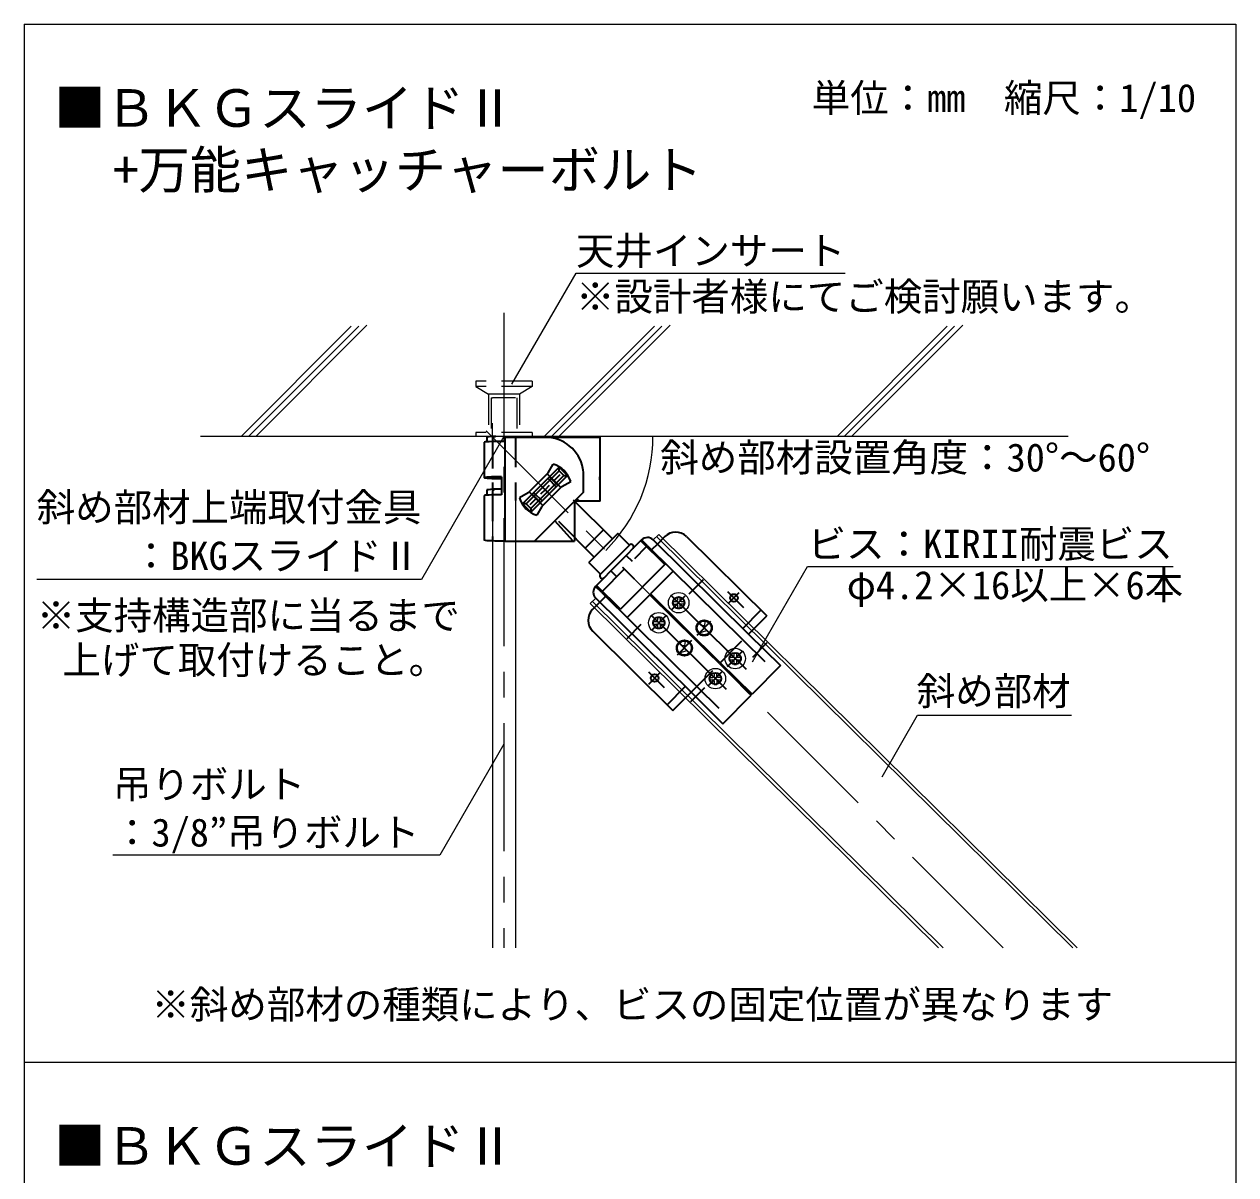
# Model space of a CAD drawing. Units: millimetres on the paper, enlarged 40 times, with parts at other scales. Extents: x -7800 to 7800, y -5578 to 5485.
# Drawn here: x -1968 to -78, y -100 to 1696 of the extents above; entities that cross this region are included whole.
import ezdxf
from ezdxf.enums import TextEntityAlignment as Align

# ---------------------------------------------------------------- set-up
doc = ezdxf.new("R2010")
doc.units = ezdxf.units.MM
doc.header["$LTSCALE"] = 40
for name, pattern in [('CHAIN1', [8, 5, -1, 1, -1]), ('DASHED1', [1.8, 1.2, -0.6]), ('DOUBLE_CHAIN1', [8.8, 5, -1, 0.6, -0.6, 0.6, -1])]:
    doc.linetypes.add(name, pattern=pattern)
for name, color, linetype, lineweight in [('1-0_中心線', 7, 'Continuous', 18), ('1-1_吊り材', 7, 'Continuous', 18), ('1-4_斜め部材', 3, 'Continuous', 18), ('1-6_文字', 7, 'Continuous', 18), ('1-7_金具', 7, 'Continuous', 18), ('1-9_躯体', 4, 'DASHED1', 9), ('1-A_クリップ', 6, 'DASHED1', 35), ('F-2_太線１', 3, 'Continuous', 18)]:
    doc.layers.add(name, color=color, linetype=linetype, lineweight=lineweight)
doc.styles.add('ＭＳ ゴシック', font='')
doc.styles.get('ＭＳ ゴシック').set_extended_font_data('MS Gothic')

msp = doc.modelspace()

# ---------------------------------------------------------------- linework, layer by layer
at = {"layer": '1-0_中心線', "color": 4, "linetype": 'CHAIN1', "lineweight": 9}
for p, q in [((-1219.78, 1245.53), (-1219.78, 254.81)), ((-440.8, 254.81), (-1247.35, 1061.36))]:
    msp.add_line(p, q, dxfattribs=at)
at = {"layer": '1-1_吊り材'}
for p, q in [((-1237.78, 953.02), (-1237.78, 254.81)), ((-1201.78, 953.02), (-1201.78, 254.81))]:
    msp.add_line(p, q, dxfattribs=at)
at = {"layer": '1-4_斜め部材', "color": 4, "lineweight": 9}
for p, q in [((-978.45, 900.07), (-987.02, 891.39)), ((-981.83, 896.64), (-332.29, 254.81)), ((-978.46, 900.06), (-325.46, 254.81)), ((-1076.71, 800.63), (-1085.29, 791.95)), ((-534.88, 254.81), (-1081.92, 795.35)), ((-541.71, 254.81), (-1085.3, 791.94))]:
    msp.add_line(p, q, dxfattribs=at)
at = {"layer": '1-6_文字'}
for p, q in [((-1207.39, 1134.29), (-1107.39, 1307.49)), ((-1107.39, 1307.49), (-687.39, 1307.49)), ((-1219.78, 1053.02), (-1348.65, 829.82)), ((-831.85, 701.31), (-746.05, 849.91)), ((-746.05, 849.91), (-176.05, 849.91)), ((-1348.65, 829.82), (-1948.65, 829.82)), ((-629.96, 521.74), (-574.53, 617.76)), ((-574.53, 617.76), (-334.53, 617.76)), ((-1219.78, 572.76), (-1319.78, 399.55)), ((-1319.78, 399.55), (-1829.78, 399.55))]:
    msp.add_line(p, q, dxfattribs=at)
msp.add_arc((-1239.02, 1053.02), 251.68, 315, 0, dxfattribs=at)
at = {"layer": '1-7_金具', "color": 6, "lineweight": 35}
for p, q in [((-1250.58, 1043.76), (-1250.58, 988.54)), ((-1246.58, 1051.76), (-1246.58, 1044.44)), ((-1237.78, 1042.92), (-1237.77, 1042.92)), ((-1217.78, 1051.76), (-1155.78, 1051.76)), ((-1217.78, 896.89), (-1217.78, 1045.19)), ((-1155.78, 1051.76), (-1069.78, 1051.76)), ((-1069.78, 951.96), (-1069.78, 1051.76)), ((-1190.7, 947.57), (-1133.55, 1004.69)), ((-1150.96, 996.08), (-1143.04, 1009.79)), ((-1133.55, 1004.69), (-1120.83, 991.96)), ((-1133.55, 999.03), (-1133.55, 1004.69)), ((-1223.8, 989.95), (-1223.59, 961.93)), ((-1185.04, 947.57), (-1133.55, 999.03)), ((-1150.96, 996.08), (-1182.07, 964.97)), ((-1120.83, 991.96), (-1177.97, 934.84)), ((-1126.48, 991.96), (-1177.97, 940.5)), ((-1152.37, 994.67), (-1130.87, 973.15)), ((-1141.62, 983.9), (-1132, 993.52)), ((-1133.55, 999.03), (-1126.48, 991.96)), ((-1126.48, 991.96), (-1120.83, 991.96)), ((-1095.71, 965.94), (-1095.71, 991.76)), ((-1069.78, 989.76), (-1070.98, 989.76)), ((-1069.78, 951.96), (-1069.78, 985.76)), ((-1246.58, 969.36), (-1246.58, 961.2)), ((-1182.07, 964.97), (-1195.79, 957.05)), ((-1180.66, 966.38), (-1159.15, 944.86)), ((-1095.76, 965.87), (-1172.18, 889.45)), ((-1155.76, 969.76), (-1162.83, 976.84)), ((-1155.76, 969.76), (-1162.83, 962.7)), ((-1129.45, 974.57), (-1160.56, 943.45)), ((-1155.76, 969.76), (-1148.69, 976.83)), ((-1155.76, 969.76), (-1148.69, 962.69)), ((-1129.45, 974.56), (-1115.73, 982.48)), ((-1250.58, 960.52), (-1250.58, 890.72)), ((-1177.97, 934.84), (-1190.7, 947.57)), ((-1185.04, 947.57), (-1190.7, 947.57)), ((-1177.97, 940.5), (-1185.04, 947.57)), ((-1169.91, 955.63), (-1179.53, 946.01)), ((-1111.68, 953.95), (-1050.62, 892.87)), ((-1069.78, 951.96), (-1109.76, 951.96)), ((-1109.76, 951.96), (-1109.76, 889.45)), ((-1102.04, 951.96), (-1106.06, 955.58)), ((-1177.97, 940.5), (-1177.97, 934.84)), ((-1160.56, 943.45), (-1168.48, 929.74)), ((-1111.86, 889.45), (-1140.5, 921.13)), ((-1134.98, 920.68), (-1078.91, 864.59)), ((-1217.78, 889.45), (-1217.78, 896.89)), ((-1217.78, 889.45), (-1109.76, 889.45)), ((-1093.05, 878.74), (-1064.76, 907.01)), ((-1005.13, 891.28), (-1076.82, 818.73)), ((-1006.53, 889.86), (-968.97, 852.75)), ((-987.02, 891.39), (-838.22, 744.35)), ((-969.09, 896.45), (-980.48, 884.92)), ((-935.15, 896.65), (-809.96, 772.94)), ((-1069.18, 837.91), (-1024.13, 883.37)), ((-996.02, 882.29), (-997.43, 880.86)), ((-996.02, 882.29), (-847.21, 735.24)), ((-1069.3, 838), (-1087.4, 856.11)), ((-968.97, 852.75), (-1037.86, 783.04)), ((-1034.79, 848.74), (-1016.69, 830.64)), ((-955.9, 842.64), (-991.05, 807.08)), ((-1075.41, 820.15), (-1037.86, 783.04)), ((-1081.55, 782.64), (-1070.17, 794.16)), ((-1076.71, 800.63), (-927.9, 653.59)), ((-1071.59, 795.57), (-1070.17, 794.16)), ((-1067.71, 809.73), (-1066.31, 811.15)), ((-1067.71, 809.73), (-918.91, 662.69)), ((-1062.59, 804.67), (-1061.17, 803.27)), ((-1027.6, 770.09), (-992.45, 805.66)), ((-883.76, 698.26), (-992.45, 805.66)), ((-882.36, 699.68), (-991.05, 807.08)), ((-838.22, 744.35), (-809.96, 772.94)), ((-1081.35, 748.7), (-956.16, 624.99)), ((-838.22, 744.35), (-788.43, 695.15)), ((-883.76, 698.26), (-882.36, 699.68)), ((-882.36, 699.68), (-832.57, 650.48)), ((-883.76, 698.26), (-833.97, 649.05)), ((-788.43, 695.15), (-832.57, 650.48)), ((-956.16, 624.99), (-927.9, 653.59)), ((-927.9, 653.59), (-878.11, 604.38)), ((-878.11, 604.38), (-833.97, 649.05))]:
    msp.add_line(p, q, dxfattribs=at)
at = {"layer": '1-7_金具', "color": 6, "linetype": 'DASHED1', "lineweight": 35}
for p, q in [((-1237.78, 1053.02), (-1237.78, 953.02)), ((-1237.78, 1050.85), (-1237.78, 992.94)), ((-1201.78, 1053.02), (-1201.78, 953.02)), ((-1151.08, 987.17), (-1138.36, 974.44)), ((-1148.65, 989.6), (-1135.93, 976.87)), ((-1237.78, 968.48), (-1237.74, 889.75)), ((-1173.16, 965.09), (-1160.44, 952.36)), ((-1175.6, 962.66), (-1162.87, 949.93)), ((-1111.78, 889.65), (-1111.78, 889.65)), ((-996.02, 882.29), (-1005.13, 891.28)), ((-1066.31, 811.15), (-997.43, 880.86)), ((-980.48, 884.92), (-989.48, 875.82)), ((-1029.02, 867.1), (-1019.92, 858.1)), ((-1052.92, 842.91), (-1043.82, 833.92)), ((-1067.71, 809.73), (-1076.82, 818.73)), ((-1070.17, 794.16), (-1061.17, 803.27)), ((-847.32, 753.35), (-819.07, 781.94)), ((-882.36, 699.68), (-838.22, 744.35)), ((-847.21, 735.24), (-797.42, 686.04)), ((-892.87, 707.25), (-891.46, 708.68)), ((-927.9, 653.59), (-883.76, 698.26)), ((-965.26, 633.99), (-937.01, 662.58)), ((-918.91, 662.69), (-869.12, 613.49))]:
    msp.add_line(p, q, dxfattribs=at)
at = {"layer": '1-7_金具', "color": 6, "linetype": 'CHAIN1', "lineweight": 35}
for p, q in [((-930.95, 807), (-908.58, 829.64)), ((-959.82, 805.74), (-842.15, 689.46)), ((-958.43, 782.03), (-936.89, 803.84)), ((-870.86, 810.62), (-846.01, 786.06)), ((-869.87, 791.99), (-852.75, 809.31)), ((-1027.84, 737.41), (-1005.87, 759.64)), ((-990.75, 774.44), (-873.07, 658.16)), ((-988.83, 751.27), (-966.32, 774.05)), ((-918.6, 742.67), (-897.06, 764.48)), ((-949, 711.91), (-926.49, 734.69)), ((-831.37, 708.6), (-808.99, 731.24)), ((-848.69, 716.68), (-871.74, 693.35)), ((-994.57, 685.43), (-969.71, 660.87)), ((-993.92, 666.45), (-975.84, 684.75)), ((-900.63, 664.12), (-878.12, 686.9)), ((-928.25, 639.01), (-906.28, 661.24))]:
    msp.add_line(p, q, dxfattribs=at)
at = {"layer": '1-7_金具', "color": 6, "lineweight": 35}
for points in [[(-1217.78, 1045.19), (-1223.48, 1045.17), (-1229, 1045.1), (-1234.18, 1045), (-1238.86, 1044.85), (-1242.91, 1044.68), (-1246.19, 1044.47), (-1248.6, 1044.25), (-1250.08, 1044.01), (-1250.58, 1043.76)], [(-1237.78, 1050.85), (-1235.71, 1052.05), (-1234.18, 1052.93)], [(-1217.78, 1045.19), (-1217.78, 1051.76), (-1217.78, 1053.02)], [(-1223.86, 989.95), (-1229.37, 989.88), (-1234.52, 989.77), (-1239.16, 989.63), (-1243.16, 989.45), (-1246.38, 989.24), (-1248.73, 989.02), (-1250.15, 988.78), (-1250.58, 988.53), (-1250.01, 988.28), (-1248.47, 988.04), (-1245.99, 987.81), (-1242.65, 987.61), (-1238.56, 987.44), (-1233.84, 987.3), (-1228.63, 987.19), (-1223.84, 987.14)], [(-1223.86, 989.38), (-1227.07, 989.32), (-1230.01, 989.23), (-1232.57, 989.13), (-1234.68, 989.01), (-1236.28, 988.88), (-1237.32, 988.73), (-1237.76, 988.58), (-1237.6, 988.43), (-1236.84, 988.28), (-1235.49, 988.14), (-1233.61, 988.01), (-1231.25, 987.9), (-1228.47, 987.81), (-1225.38, 987.74), (-1223.84, 987.71)], [(-1070.98, 989.76), (-1070.98, 985.76), (-1069.78, 985.76)], [(-1237.78, 968.48), (-1235.71, 969.68), (-1234.18, 970.56)], [(-1223.65, 961.92), (-1229.17, 961.86), (-1234.33, 961.75), (-1239, 961.61), (-1243.02, 961.43), (-1246.28, 961.23), (-1248.66, 961), (-1250.11, 960.76), (-1250.58, 960.52)], [(-1069.3, 838), (-1024.04, 883.25), (-1042.13, 901.35), (-1087.4, 856.11)]]:
    msp.add_lwpolyline(points, dxfattribs=at)
at = {"layer": '1-7_金具', "color": 6, "linetype": 'DOUBLE_CHAIN1', "lineweight": 35}
msp.add_lwpolyline([(-1217.77, 889.45), (-1223.46, 889.47), (-1228.99, 889.54), (-1234.17, 889.65), (-1238.85, 889.79), (-1242.9, 889.97), (-1246.17, 890.17), (-1248.59, 890.4), (-1250.56, 890.72)], dxfattribs=at)
at = {"layer": '1-7_金具', "color": 6, "lineweight": 35}
for centre, radius in [((-947.26, 793.34), 9), ((-861.04, 800.92), 6), ((-978.19, 762.04), 9), ((-907.43, 753.98), 12), ((-938.36, 722.68), 12), ((-859.06, 706.18), 9), ((-984.75, 675.73), 6), ((-889.99, 674.88), 9)]:
    msp.add_circle(centre, radius, dxfattribs=at)
for centre, radius, start, end in [((-1225.08, 889.65), 163.54, 92.5588, 97.55402), ((-1155.71, 991.76), 60, 10.54723, 89.99998), ((-1155.76, 969.76), 42, 17.62668, 72.37388), ((-1155.71, 991.76), 60, 0, 10.54723), ((-1228.55, 847.23), 123.46, 87.75647, 98.39833), ((-1155.76, 969.76), 42, 197.62581, 252.37382), ((-996.02, 882.29), 12.8, 45.34184, 135.34184), ((-952.02, 879.58), 24, 45.34184, 135.34184), ((-1021.29, 880.55), 4, 315.25767, 135.25767), ((-1066.34, 835.09), 4, 135.25767, 315.25767), ((-1067.71, 809.73), 12.8, 135.34184, 225.34184), ((-1064.48, 765.77), 24, 135.34184, 225.34184)]:
    msp.add_arc(centre, radius, start, end, dxfattribs=at)
at = {"layer": '1-9_躯体', "linetype": 'Continuous'}
for p, q in [((-1457.98, 1224.75), (-1629.71, 1053.02)), ((-1446.35, 1225.07), (-1618.4, 1053.02)), ((-1433.64, 1226.47), (-1607.09, 1053.02)), ((-985.13, 1224.75), (-1156.86, 1053.02)), ((-973.5, 1225.07), (-1145.55, 1053.02)), ((-960.78, 1226.47), (-1134.23, 1053.02)), ((-528.48, 1224.75), (-700.21, 1053.02)), ((-516.85, 1225.07), (-688.9, 1053.02)), ((-504.13, 1226.47), (-677.58, 1053.02)), ((-1237.78, 1050.85), (-1237.78, 1073.64)), ((-339.85, 1053.02), (-1693.23, 1053.02)), ((-1217.78, 1053.02), (-1266.54, 1053.02))]:
    msp.add_line(p, q, dxfattribs=at)
at = {"layer": '1-9_躯体'}
for p, q in [((-1175.78, 1139.02), (-1263.78, 1139.02)), ((-1175.78, 1131.02), (-1263.78, 1131.02)), ((-1243.78, 1119.02), (-1243.78, 1059.02)), ((-1195.78, 1119.02), (-1243.78, 1119.02)), ((-1239.78, 1113.02), (-1239.78, 1053.02)), ((-1239.78, 1113.02), (-1237.78, 1113.02)), ((-1201.78, 1113.02), (-1237.78, 1113.02)), ((-1199.78, 1113.02), (-1199.78, 1053.02)), ((-1263.78, 1059.02), (-1263.78, 1053.02)), ((-1175.78, 1059.02), (-1263.78, 1059.02)), ((-1175.78, 1059.02), (-1175.78, 1053.02)), ((-1175.78, 1053.02), (-1263.78, 1053.02))]:
    msp.add_line(p, q, dxfattribs=at)
for points in [[(-1263.78, 1139.02), (-1263.78, 1131.02), (-1243.78, 1119.02)], [(-1175.78, 1139.02), (-1175.78, 1131.02), (-1195.78, 1119.02), (-1195.78, 1059.02)]]:
    msp.add_lwpolyline(points, dxfattribs=at)
at = {"layer": '1-A_クリップ', "color": 7, "linetype": 'Continuous', "lineweight": 18}
for p, q in [((-956.48, 795.29), (-951.28, 795.31)), ((-956.48, 795.29), (-956.46, 791.29)), ((-949.31, 802.52), (-945.31, 802.54)), ((-949.31, 802.52), (-949.29, 797.32)), ((-945.31, 802.54), (-945.29, 797.34)), ((-943.28, 795.35), (-938.08, 795.37)), ((-938.08, 795.37), (-938.06, 791.37)), ((-956.46, 791.29), (-951.26, 791.32)), ((-949.25, 789.32), (-949.23, 784.12)), ((-949.23, 784.12), (-945.23, 784.14)), ((-945.25, 789.34), (-945.23, 784.14)), ((-943.26, 791.35), (-938.06, 791.37)), ((-987.4, 763.99), (-982.21, 764.02)), ((-987.4, 763.99), (-987.39, 759.99)), ((-987.39, 759.99), (-982.19, 760.02)), ((-980.24, 771.23), (-976.24, 771.24)), ((-980.24, 771.23), (-980.21, 766.03)), ((-980.18, 758.03), (-980.15, 752.83)), ((-976.24, 771.24), (-976.21, 766.04)), ((-976.18, 758.04), (-976.15, 752.84)), ((-974.21, 764.05), (-969.01, 764.08)), ((-974.19, 760.05), (-968.99, 760.08)), ((-969.01, 764.08), (-968.99, 760.08)), ((-907.44, 753.97), (-915.81, 760.81)), ((-913.12, 758.64), (-906.75, 757.84)), ((-907.44, 753.97), (-905.55, 764.61)), ((-980.15, 752.83), (-976.15, 752.84)), ((-907.44, 753.97), (-915.03, 746.28)), ((-915.03, 746.28), (-903.51, 750.09)), ((-907.44, 753.97), (-899.75, 746.38)), ((-938.36, 722.67), (-946.73, 729.51)), ((-938.36, 722.67), (-945.96, 714.99)), ((-945.96, 714.99), (-934.44, 718.79)), ((-944.05, 727.34), (-937.68, 726.54)), ((-938.36, 722.67), (-936.48, 733.32)), ((-938.36, 722.67), (-930.68, 715.08)), ((-868.28, 708.14), (-863.08, 708.16)), ((-868.28, 708.14), (-868.26, 704.14)), ((-868.26, 704.14), (-863.06, 704.16)), ((-861.11, 715.37), (-857.11, 715.39)), ((-861.11, 715.37), (-861.08, 710.17)), ((-861.05, 702.17), (-861.03, 696.97)), ((-857.11, 715.39), (-857.08, 710.19)), ((-857.05, 702.19), (-857.03, 696.99)), ((-855.08, 708.19), (-849.88, 708.22)), ((-855.06, 704.19), (-849.86, 704.22)), ((-849.88, 708.22), (-849.86, 704.22)), ((-892.03, 684.07), (-888.03, 684.09)), ((-892.03, 684.07), (-892.01, 678.87)), ((-888.03, 684.09), (-888.01, 678.89)), ((-861.03, 696.97), (-857.03, 696.99)), ((-899.2, 676.84), (-894, 676.86)), ((-899.2, 676.84), (-899.18, 672.84)), ((-899.18, 672.84), (-893.98, 672.86)), ((-891.98, 670.87), (-891.95, 665.67)), ((-891.95, 665.67), (-887.95, 665.69)), ((-887.98, 670.89), (-887.95, 665.69)), ((-886, 676.9), (-880.8, 676.92)), ((-885.98, 672.9), (-880.78, 672.92)), ((-880.8, 676.92), (-880.78, 672.92))]:
    msp.add_line(p, q, dxfattribs=at)
for centre, radius in [((-947.27, 793.33), 16), ((-978.2, 762.04), 16), ((-907.44, 753.97), 12.01), ((-907.44, 753.97), 10.81), ((-938.36, 722.67), 12.01), ((-938.36, 722.67), 10.81), ((-859.07, 706.18), 16), ((-889.99, 674.88), 16)]:
    msp.add_circle(centre, radius, dxfattribs=at)
for centre, start, end in [((-951.29, 797.31), 270.25765, 0.25767), ((-943.29, 797.35), 180.25767, 270.25767), ((-951.25, 789.32), 0.25767, 90.25765), ((-943.25, 789.35), 90.25767, 180.25767), ((-982.21, 766.02), 270.25765, 0.25767), ((-982.18, 758.02), 0.25767, 90.25765), ((-974.21, 766.05), 180.25767, 270.25767), ((-974.18, 758.05), 90.25767, 180.25767), ((-863.08, 710.16), 270.25765, 0.25767), ((-863.05, 702.16), 0.25767, 90.25765), ((-855.08, 710.19), 180.25767, 270.25767), ((-855.05, 702.19), 90.25767, 180.25767), ((-894.01, 678.86), 270.25765, 0.25767), ((-893.98, 670.86), 0.25767, 90.25765), ((-886.01, 678.9), 180.25767, 270.25767), ((-885.98, 670.9), 90.25767, 180.25767)]:
    msp.add_arc(centre, 2, start, end, dxfattribs=at)
at = {"layer": 'F-2_太線１'}
for p, q in [((-1968.18, 1696.25), (-78.18, 1696.25)), ((-78.18, 1696.25), (-78.18, -4783.77)), ((-1968.18, 76.25), (-78.18, 76.25))]:
    msp.add_line(p, q, dxfattribs=at)
msp.add_lwpolyline([(-1968.18, 1696.25), (-1968.18, -4783.77), (-78.18, -4783.77)], dxfattribs=at)

# ---------------------------------------------------------------- texts
at = {"layer": '1-6_文字', "style": 'ＭＳ ゴシック'}
for s, p in [('単位：mm\u3000縮尺：1/10', (-739.69, 1546.02)), ('天井インサート', (-1107.39, 1307.49)), ('※設計者様にてご検討願います。', (-1107.39, 1235.94)), ('斜め部材設置角度：30°～60°', (-975.81, 984.92)), ('斜め部材上端取付金具', (-1948.65, 907.18)), ('ビス：KIRII耐震ビス', (-746.05, 849.91)), ('：BKGスライドⅡ', (-1800.41, 831.4)), ('\u3000φ4.2×16以上×6本', (-745.05, 785.67)), ('※支持構造部に当るまで', (-1948.65, 738.31)), ('上げて取付けること。', (-1908.65, 668.87)), ('斜め部材', (-575.78, 620.28)), ('吊りボルト', (-1829.78, 474.81)), ('：3/8”吊りボルト', (-1829.78, 399.55)), ('※斜め部材の種類により、ビスの固定位置が異なります', (-1769.71, 131.03))]:
    msp.add_text(s, height=43.99, dxfattribs=at).set_placement(p, align=Align.BOTTOM_LEFT)
at = {"layer": '1-6_文字', "color": 3, "style": 'ＭＳ ゴシック'}
for s, p in [('■ＢＫＧスライドⅡ', (-1921.53, 1518.55)), ('+万能キャッチャーボルト', (-1829.8, 1422.08)), ('■ＢＫＧスライドⅡ', (-1921.53, -101.45))]:
    msp.add_text(s, height=58.65, dxfattribs=at).set_placement(p, align=Align.BOTTOM_LEFT)

doc.saveas('drawing.dxf')
